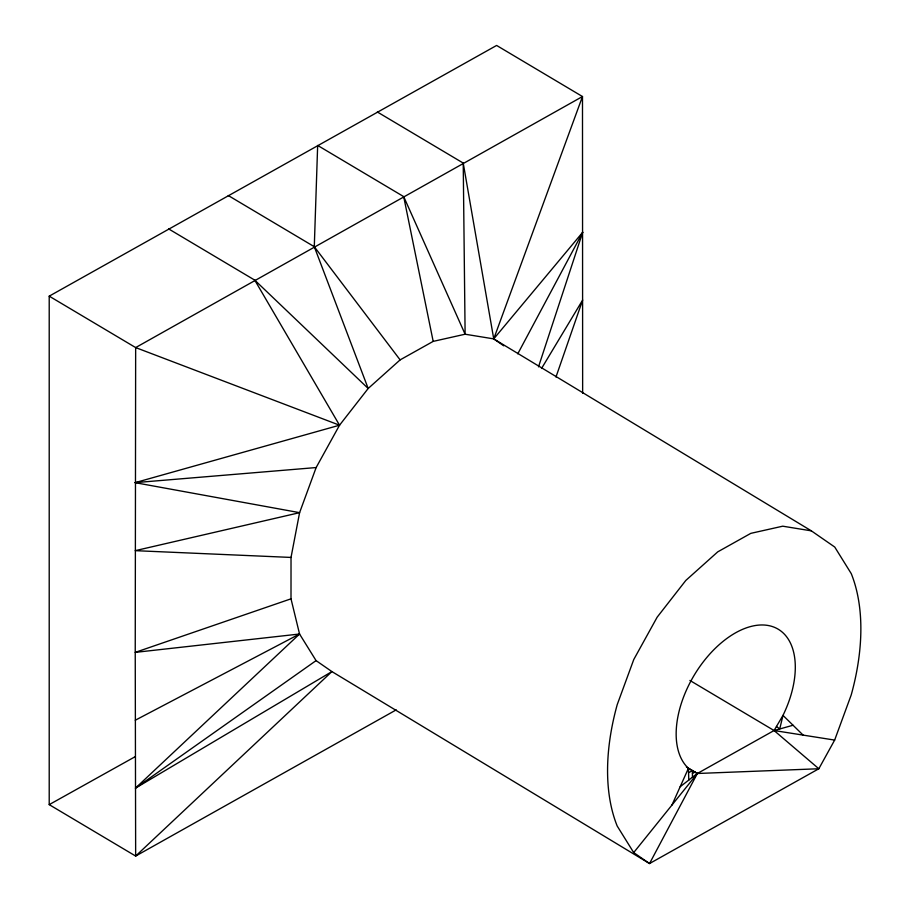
<?xml version="1.0" encoding="UTF-8"?>
<svg xmlns="http://www.w3.org/2000/svg" width="909" height="909" viewBox="0 0 909 909"><rect width="100%" height="100%" fill="white"/><g stroke="black" fill="none" stroke-linecap="round" stroke-linejoin="round"><path stroke-width="1.36" d="M396.222 709.872L135.657 856.062L49.211 804.635L49.211 296.152L496.621 45.45L582.487 96.536L582.646 393.29M291.005 598.826L291.028 557.433L299.595 512.665L316.139 467.556L339.534 425.207L368.179 388.484L400.119 359.884L433.184 341.386L465.113 334.217L493.735 338.887L811.362 530.856L834.735 547.036L851.256 573.636A212.013 124.215 -59.3 0 1 851.199 694.987L834.655 740.085L818.827 768.753L649.537 863.55L331.91 671.581L316.071 660.616L299.55 634.016L291.005 598.826L135.236 652.378L135.657 856.062L331.91 671.581L135.475 788.148L299.55 634.016L135.236 652.378L135.657 347.579L49.211 296.152M688.772 780.092L692.419 777.184L692.419 770.627L688.579 772.775L688.772 780.092L680.193 786.694M538.492 366.861L582.703 232.272L493.735 338.887L503.756 345.818M555.967 377.03L582.646 300.05L541.548 368.463M671.944 805.067L688.431 768.321A83.049 48.654 -59.3 0 1 695.487 673.103A83.049 48.654 -59.3 0 1 776.013 628.028A83.049 48.654 -59.3 0 1 782.99 715.394L779.717 728.973L774.07 730.529L697.362 773.491L692.419 777.184M689.897 680.443L774.07 730.529L818.827 768.753L697.362 773.491L649.537 863.55L633.698 852.585L617.177 825.986A212.013 124.215 -59.3 0 1 617.222 704.634L633.766 659.525L657.162 617.177L685.806 580.453L717.746 551.854L750.811 533.356L782.74 526.186L811.362 530.856M517.766 353.828L582.703 232.272M834.655 740.085L774.07 730.529L782.99 715.394L803.113 735.108M633.698 852.585L697.362 773.491L686.386 766.957M135.475 788.148L316.071 660.616M377.349 111.989L463.226 163.075L493.735 338.887L582.487 96.536L135.657 347.579L339.534 425.207L254.747 280.131L168.665 228.92M692.431 773.468L694.919 772.071M49.211 804.635L135.293 756.618M135.293 720.223L299.55 634.016M291.028 557.433L135.236 550.661L299.595 512.665L135.089 482.656L339.534 425.207M793.057 725.246L779.717 728.973L776.479 726.45M135.089 482.656L316.139 467.556M697.362 773.491L688.431 768.321L688.579 772.775M463.226 163.075L465.113 334.217L403.687 196.605L317.661 145.429L314.287 246.703L368.179 388.484L254.747 280.131M228.261 195.526L314.287 246.703L400.119 359.884M403.687 196.605L433.184 341.386"/></g></svg>
